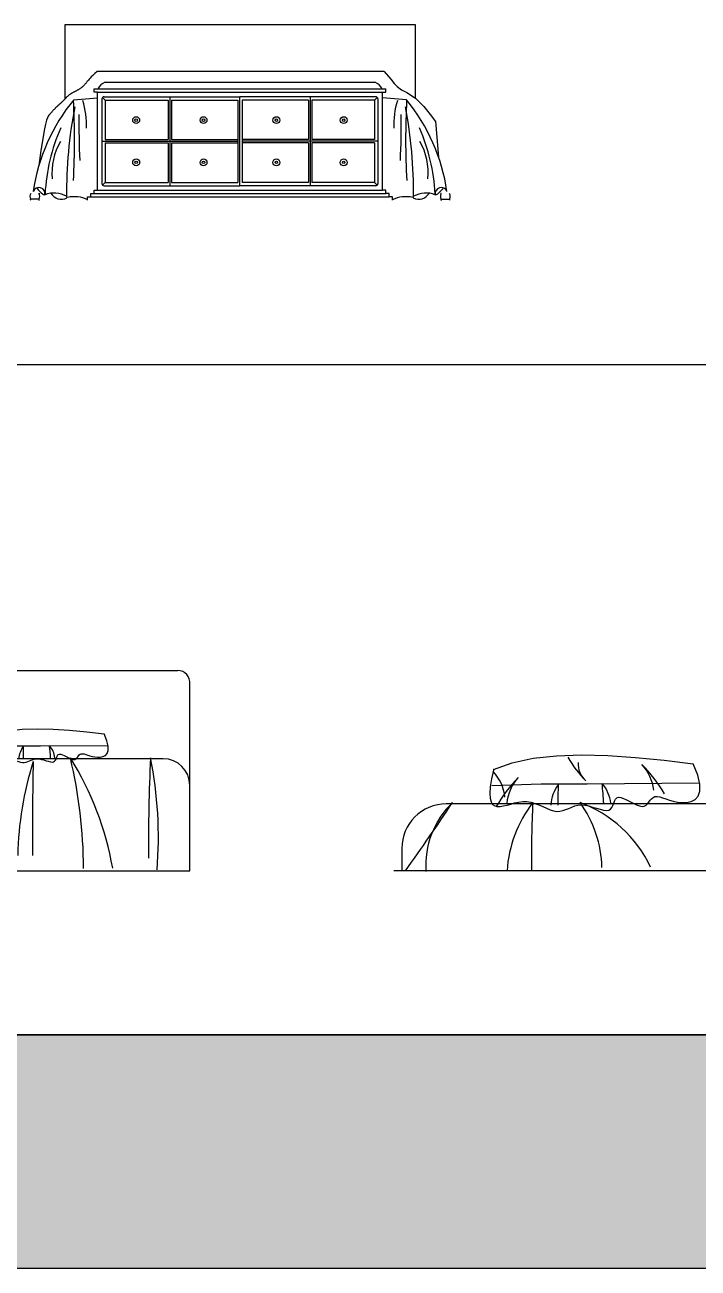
# Model space of a CAD drawing. Header units: millimetres. Extents: x 6388 to 59789, y -18725 to 8137.
# Drawn here: x 35942 to 38967, y -18725 to -13139 of the extents above; entities that cross this region are included whole.
import ezdxf

# ---------------------------------------------------------------- set-up
doc = ezdxf.new("R2010")
doc.units = ezdxf.units.MM
doc.layers.add('www.cad-blocks.net', color=7, linetype='Continuous')

# ---------------------------------------------------------------- blocks, each defined once
blk = doc.blocks.new('A$C34E47AC2')
for p, q in [((1730.2, 788), (154.2, 788)), ((154.2, 788), (154.2, 453.5)), ((1730.2, 458.7), (1730.2, 788)), ((280.6, 560.7), (273.6, 553.9)), ((289.3, 569), (280.6, 560.7)), ((299.9, 579.1), (289.3, 569)), ((1589.3, 579.1), (299.9, 579.1)), ((1589.3, 579.1), (1619.5, 543.6)), ((226.5, 503.6), (224.2, 502)), ((228.8, 505.3), (226.5, 503.6)), ((231.1, 507.1), (228.8, 505.3)), ((233.3, 509), (231.1, 507.1)), ((235.5, 511), (233.3, 509)), ((237.7, 512.9), (235.5, 511)), ((239.7, 514.9), (237.7, 512.9)), ((241.7, 516.9), (239.7, 514.9)), ((243.5, 519), (241.7, 516.9)), ((245.2, 521), (243.5, 519)), ((246.9, 523.1), (245.2, 521)), ((248.6, 525.2), (246.9, 523.1)), ((250.3, 527.4), (248.6, 525.2)), ((252, 529.6), (250.3, 527.4)), ((253.8, 532), (252, 529.6)), ((255.8, 534.5), (253.8, 532)), ((258, 537.2), (255.8, 534.5)), ((260.6, 540.2), (258, 537.2)), ((263.9, 543.9), (260.6, 540.2)), ((268.2, 548.3), (263.9, 543.9)), ((273.6, 553.9), (268.2, 548.3)), ((335.5, 530), (1547.8, 530)), ((1619.5, 543.6), (1635.1, 523.9)), ((1635.1, 523.9), (1647.4, 511.6)), ((1647.4, 511.6), (1667.9, 496)), ((148.1, 447.3), (147.3, 446.6)), ((148.8, 448), (148.1, 447.3)), ((149.5, 448.7), (148.8, 448)), ((150.2, 449.4), (149.5, 448.7)), ((150.8, 450), (150.2, 449.4)), ((151.3, 450.5), (150.8, 450)), ((151.8, 451.1), (151.3, 450.5)), ((152.4, 451.6), (151.8, 451.1)), ((152.9, 452.1), (152.4, 451.6)), ((153.5, 452.7), (152.9, 452.1)), ((154.1, 453.4), (153.5, 452.7)), ((154.8, 454.1), (154.1, 453.4)), ((155.6, 455), (154.8, 454.1)), ((156.6, 456), (155.6, 455)), ((157.7, 457.1), (156.6, 456)), ((158.9, 458.4), (157.7, 457.1)), ((160.2, 459.7), (158.9, 458.4)), ((161.6, 461.1), (160.2, 459.7)), ((163.1, 462.6), (161.6, 461.1)), ((164.6, 464.1), (163.1, 462.6)), ((166.3, 465.7), (164.6, 464.1)), ((168, 467.2), (166.3, 465.7)), ((169.8, 468.8), (168, 467.2)), ((171.6, 470.3), (169.8, 468.8)), ((173.3, 471.9), (171.6, 470.3)), ((175.1, 473.3), (173.3, 471.9)), ((176.9, 474.7), (175.1, 473.3)), ((178.5, 476), (176.9, 474.7)), ((180.2, 477.2), (178.5, 476)), ((181.7, 478.3), (180.2, 477.2)), ((183.1, 479.3), (181.7, 478.3)), ((184.5, 480.1), (183.1, 479.3)), ((185.9, 481), (184.5, 480.1)), ((187.3, 481.8), (185.9, 481)), ((188.7, 482.6), (187.3, 481.8)), ((190.1, 483.3), (188.7, 482.6)), ((191.7, 484.1), (190.1, 483.3)), ((193.3, 485), (191.7, 484.1)), ((195.1, 485.8), (193.3, 485)), ((194.6, 450.9), (301.7, 460.3)), ((196.9, 486.7), (195.1, 485.8)), ((198.8, 487.7), (196.9, 486.7)), ((200.7, 488.6), (198.8, 487.7)), ((202.7, 489.6), (200.7, 488.6)), ((204.8, 490.7), (202.7, 489.6)), ((206.8, 491.7), (204.8, 490.7)), ((208.9, 492.8), (206.8, 491.7)), ((211, 493.9), (208.9, 492.8)), ((213.2, 495.1), (211, 493.9)), ((215.3, 496.3), (213.2, 495.1)), ((217.5, 497.6), (215.3, 496.3)), ((219.7, 499), (217.5, 497.6)), ((221.9, 500.4), (219.7, 499)), ((224.2, 502), (221.9, 500.4)), ((286.7, 485), (286.7, 500)), ((286.7, 500), (303.3, 500)), ((301.7, 485), (286.7, 485)), ((301.7, 485), (1581.7, 485)), ((301.7, 45), (301.7, 485)), ((303.3, 500), (1580.1, 500)), ((321.7, 455), (321.7, 75)), ((336.7, 450), (324.6, 462.1)), ((331.7, 465), (941.7, 465)), ((336.7, 450), (336.7, 272.5)), ((336.7, 450), (619.2, 450)), ((619.2, 450), (619.2, 272.5)), ((626.7, 465), (626.7, 65)), ((634.2, 450), (634.2, 272.5)), ((634.2, 450), (931.7, 450)), ((931.7, 450), (931.7, 80)), ((1551.7, 465), (941.7, 465)), ((941.7, 65), (941.7, 465)), ((1249.2, 450), (951.7, 450)), ((951.7, 450), (951.7, 80)), ((1249.2, 450), (1249.2, 272.5)), ((1256.7, 465), (1256.7, 65)), ((1264.2, 450), (1264.2, 272.5)), ((1546.7, 450), (1264.2, 450)), ((1546.7, 450), (1558.7, 462.1)), ((1546.7, 450), (1546.7, 272.5)), ((1561.7, 455), (1561.7, 75)), ((1580.1, 500), (1596.7, 500)), ((1581.7, 45), (1581.7, 485)), ((1581.7, 485), (1596.7, 485)), ((1689.8, 450.9), (1582.7, 460.3)), ((1596.7, 485), (1596.7, 500)), ((1667.9, 496), (1691.8, 483.7)), ((1691.8, 483.7), (1730.2, 458.7)), ((1730.2, 458.7), (1732.5, 456.5)), ((1732.5, 456.5), (1738.5, 450.7)), ((1738.5, 450.7), (1744.7, 444.4)), ((91.4, 391.2), (89, 388.3)), ((93.7, 393.9), (91.4, 391.2)), ((95.8, 396.3), (93.7, 393.9)), ((97.7, 398.6), (95.8, 396.3)), ((99.6, 400.7), (97.7, 398.6)), ((101.3, 402.7), (99.6, 400.7)), ((103.1, 404.5), (101.3, 402.7)), ((104.7, 406.3), (103.1, 404.5)), ((106.3, 408), (104.7, 406.3)), ((107.9, 409.7), (106.3, 408)), ((109.4, 411.2), (107.9, 409.7)), ((110.8, 412.7), (109.4, 411.2)), ((112.2, 414.1), (110.8, 412.7)), ((113.6, 415.5), (112.2, 414.1)), ((114.9, 416.8), (113.6, 415.5)), ((116.2, 418), (114.9, 416.8)), ((117.4, 419.1), (116.2, 418)), ((118.6, 420.3), (117.4, 419.1)), ((119.8, 421.4), (118.6, 420.3)), ((121, 422.4), (119.8, 421.4)), ((122.1, 423.4), (121, 422.4)), ((123.2, 424.3), (122.1, 423.4)), ((124.2, 425.3), (123.2, 424.3)), ((125.3, 426.2), (124.2, 425.3)), ((126.3, 427.1), (125.3, 426.2)), ((127.3, 427.9), (126.3, 427.1)), ((128.3, 428.8), (127.3, 427.9)), ((129.2, 429.6), (128.3, 428.8)), ((130.2, 430.5), (129.2, 429.6)), ((131.1, 431.3), (130.2, 430.5)), ((132, 432.1), (131.1, 431.3)), ((132.9, 432.9), (132, 432.1)), ((133.9, 433.7), (132.9, 432.9)), ((134.7, 434.5), (133.9, 433.7)), ((135.6, 435.3), (134.7, 434.5)), ((136.5, 436.1), (135.6, 435.3)), ((137.4, 436.9), (136.5, 436.1)), ((138.3, 437.7), (137.4, 436.9)), ((139.1, 438.6), (138.3, 437.7)), ((140, 439.4), (139.1, 438.6)), ((140.8, 440.2), (140, 439.4)), ((141.7, 441), (140.8, 440.2)), ((142.5, 441.8), (141.7, 441)), ((143.3, 442.6), (142.5, 441.8)), ((144.1, 443.4), (143.3, 442.6)), ((145, 444.2), (144.1, 443.4)), ((145.8, 445), (145, 444.2)), ((146.6, 445.8), (145.8, 445)), ((147.3, 446.6), (146.6, 445.8)), ((1744.7, 444.4), (1751.2, 437.9)), ((1751.2, 437.9), (1758.3, 430.6)), ((1758.3, 430.6), (1767.2, 420.9)), ((1767.2, 420.9), (1779.4, 406.3)), ((1779.4, 406.3), (1796.4, 384.8)), ((68.3, 341.2), (62.6, 313.9)), ((73.1, 359.4), (68.3, 341.2)), ((77.1, 370.8), (73.1, 359.4)), ((80.6, 377.5), (77.1, 370.8)), ((83.7, 381.7), (80.6, 377.5)), ((86.5, 385.1), (83.7, 381.7)), ((89, 388.3), (86.5, 385.1)), ((1796.4, 384.8), (1819.6, 354)), ((1819.6, 354), (1834.1, 193.3)), ((62.6, 313.9), (55.8, 275.3)), ((55.8, 275.3), (47.7, 223.3)), ((321.7, 265), (931.7, 265)), ((336.7, 272.5), (619.2, 272.5)), ((336.7, 257.5), (619.2, 257.5)), ((336.7, 257.5), (336.7, 80)), ((619.2, 257.5), (619.2, 80)), ((634.2, 272.5), (931.7, 272.5)), ((634.2, 257.5), (931.7, 257.5)), ((634.2, 257.5), (634.2, 80)), ((1249.2, 272.5), (951.7, 272.5)), ((1561.7, 265), (951.7, 265)), ((1249.2, 257.5), (951.7, 257.5)), ((1249.2, 257.5), (1249.2, 80)), ((1546.7, 272.5), (1264.2, 272.5)), ((1546.7, 257.5), (1264.2, 257.5)), ((1264.2, 257.5), (1264.2, 80)), ((1546.7, 257.5), (1546.7, 80)), ((47.7, 223.3), (38.3, 155.7)), ((336.7, 80), (324.6, 67.9)), ((331.7, 65), (941.7, 65)), ((336.7, 80), (619.2, 80)), ((634.2, 80), (931.7, 80)), ((1551.7, 65), (941.7, 65)), ((1249.2, 80), (951.7, 80)), ((1546.7, 80), (1264.2, 80)), ((1546.7, 80), (1558.7, 67.9)), ((38.5, 5.3), (1.5, 5.3)), ((38.4, 30), (42.2, 30)), ((256.7, 0), (256.7, 15)), ((256.7, 15), (271.7, 15)), ((271.7, 15), (271.7, 30)), ((271.7, 30), (286.7, 30)), ((271.7, 15), (1611.7, 15)), ((286.7, 30), (286.7, 45)), ((286.7, 45), (301.7, 45)), ((286.7, 30), (1596.7, 30)), ((301.7, 45), (1581.7, 45)), ((1596.7, 45), (1581.7, 45)), ((1596.7, 30), (1596.7, 45)), ((1611.7, 30), (1596.7, 30)), ((1611.7, 15), (1611.7, 30)), ((1626.7, 15), (1611.7, 15)), ((1626.7, 0), (1626.7, 15)), ((1846, 30), (1842.2, 30)), ((1845.9, 5.3), (1882.9, 5.3))]:
    blk.add_line(p, q)
for centre, radius in [((475.4, 359.9), 15.5), ((475.4, 359.9), 5.48), ((778, 359.9), 15.5), ((778, 359.9), 5.48), ((1105.4, 359.9), 15.5), ((1105.4, 359.9), 5.48), ((1408, 359.9), 15.5), ((1408, 359.9), 5.48), ((475.4, 170.1), 15.5), ((475.4, 170.1), 5.48), ((778, 170.1), 15.5), ((778, 170.1), 5.48), ((1105.4, 170.1), 15.5), ((1105.4, 170.1), 5.48), ((1408, 170.1), 15.5), ((1408, 170.1), 5.48)]:
    blk.add_circle(centre, radius)
for centre, radius, start, end in [((359.7, 471.8), 63, 112.5202, 153.3893), ((1523.7, 471.8), 63, 26.6107, 67.4798), ((849.4, -84.8), 846, 140.7123, 171.5184), ((-3186.3, 271.5), 3384.8, 356.8978, 3.0222), ((-123.3, 337.7), 375.4, 357.8268, 17.1863), ((331.7, 455), 10, 90, 180), ((1551.7, 455), 10, 0, 90), ((2007.7, 337.7), 375.4, 162.8137, 182.1732), ((5070.7, 271.5), 3384.8, 176.9778, 183.1022), ((1035, -84.8), 846, 8.4816, 39.2877), ((2202.1, 33.9), 2039.5, 169.1054, 180.5858), ((-317.7, 33.9), 2039.5, 359.4142, 10.8946), ((4055.1, 357), 3837.2, 179.5745, 182.6753), ((-2170.7, 357), 3837.2, 357.3247, 0.4255), ((902.3, -12.9), 837.2, 156.1714, 177.1552), ((982.1, -12.9), 837.2, 2.8448, 23.8286), ((375.9, 122.8), 279.1, 149.7247, 185.4258), ((1508.5, 122.8), 279.1, 354.5742, 30.2753), ((38.2, 28.7), 28, 350.3966, 156.1609), ((88.3, 85.6), 65.6, 205.2939, 249.8716), ((331.7, 75), 10, 180, 270), ((1551.7, 75), 10, 270, 0), ((1846.2, 28.7), 28, 23.8391, 189.6034), ((1796.1, 85.6), 65.6, 290.1284, 334.7061), ((20.3, 17.6), 22.5, 146.4785, 213.1239), ((2.6, 2.8), 2.76, 113.4325, 246.5675), ((37.1, 2.8), 2.86, 285.1329, 62.2594), ((19.6, 17.6), 22.5, 326.8761, 33.5215), ((108, -74.8), 107.4, 59.4093, 113.1465), ((139.4, 59.6), 54.8, 209.7392, 297.0623), ((196.8, -126.9), 143, 64.5458, 102.2266), ((1687.6, -126.9), 143, 77.7734, 115.4542), ((1745, 59.6), 54.8, 242.9377, 330.2608), ((1776.4, -74.8), 107.4, 66.8535, 120.5907), ((1864.8, 17.6), 22.5, 146.4785, 213.1239), ((1847.3, 2.8), 2.86, 117.7406, 254.8671), ((1864.1, 17.6), 22.5, 326.8761, 33.5215), ((1881.8, 2.8), 2.76, 293.4325, 66.5675)]:
    blk.add_arc(centre, radius, start, end)
blk = doc.blocks.new('A$C6DD86A94')
for p, q in [((54, 900), (1146, 900)), ((0, 504), (0, 849.7)), ((0, 0), (0, 849.7)), ((1200, 0), (1200, 849.7)), ((277.2, 599.2), (327.3, 617.4)), ((327.3, 617.4), (384.1, 629.6)), ((384.1, 629.6), (446.7, 636.4)), ((446.7, 636.4), (514.2, 638.7)), ((514.2, 638.7), (585.7, 636.9)), ((585.7, 636.9), (660.2, 632)), ((660.2, 632), (737, 624.4)), ((737, 624.4), (815, 615)), ((827.6, 584), (815, 615)), ((272.1, 574.2), (268.5, 552.5)), ((278.4, 600.8), (272.1, 574.2)), ((272.4, 556.4), (405.9, 561.1)), ((405.9, 561.1), (529.8, 561.1)), ((529.8, 561.1), (831.5, 563.4)), ((833.4, 559.6), (827.6, 584)), ((833.4, 541.1), (833.4, 559.6)), ((1080, 504), (120, 504)), ((268.5, 552.5), (267.1, 535.1)), ((267.1, 535.1), (267.9, 521.8)), ((267.9, 521.8), (270.6, 512)), ((270.6, 512), (274.9, 505.4)), ((274.9, 505.4), (280.6, 501.4)), ((304.2, 501.2), (313.6, 503.6)), ((313.6, 503.6), (323.7, 506.3)), ((323.7, 506.3), (334.1, 509.1)), ((334.1, 509.1), (344.9, 511.4)), ((344.9, 511.4), (355.9, 512.8)), ((355.9, 512.8), (367, 512.7)), ((367, 512.7), (377.9, 511)), ((377.9, 511), (388.8, 507.9)), ((388.8, 507.9), (399.4, 503.8)), ((399.4, 503.8), (409.8, 499.4)), ((496.1, 501.1), (504.7, 503.2)), ((504.7, 503.2), (513.9, 504)), ((513.9, 504), (523.7, 503.2)), ((523.7, 503.2), (534, 501.1)), ((598.9, 502.5), (601.1, 508.4)), ((601.1, 508.4), (603.4, 514.2)), ((603.4, 514.2), (605.9, 519.2)), ((605.9, 519.2), (609.3, 522.9)), ((609.3, 522.9), (614, 524.6)), ((614, 524.6), (620.1, 524.1)), ((620.1, 524.1), (627.5, 521.6)), ((627.5, 521.6), (635.7, 517.8)), ((635.7, 517.8), (644.5, 513.2)), ((644.5, 513.2), (653.5, 508.6)), ((653.5, 508.6), (662.2, 504.5)), ((662.2, 504.5), (670.3, 501.4)), ((683.4, 500.8), (688.3, 503.4)), ((688.3, 503.4), (692.5, 507.1)), ((692.5, 507.1), (696.2, 511.7)), ((696.2, 511.7), (699.7, 516.3)), ((699.7, 516.3), (703.4, 520.7)), ((703.4, 520.7), (707.5, 524.2)), ((707.5, 524.2), (712.4, 526.2)), ((712.4, 526.2), (718.3, 526.5)), ((718.3, 526.5), (725.2, 525.3)), ((725.2, 525.3), (733, 523)), ((733, 523), (741.8, 520.1)), ((741.8, 520.1), (751.4, 516.9)), ((751.4, 516.9), (761.9, 514)), ((761.9, 514), (773.1, 511.6)), ((773.1, 511.6), (785.1, 510.4)), ((785.1, 510.4), (797.6, 510.6)), ((797.6, 510.6), (809.8, 513.1)), ((809.8, 513.1), (820.5, 518.5)), ((820.5, 518.5), (828.8, 527.6)), ((828.8, 527.6), (833.4, 541.1)), ((280.6, 501.4), (287.5, 499.7)), ((287.5, 499.7), (295.4, 499.7)), ((295.4, 499.7), (304.2, 501.2)), ((409.8, 499.4), (420, 494.9)), ((420, 494.9), (429.7, 491)), ((429.7, 491), (439.1, 488)), ((439.1, 488), (448, 486.6)), ((448, 486.6), (456.4, 486.9)), ((456.4, 486.9), (464.4, 488.6)), ((464.4, 488.6), (472.2, 491.4)), ((472.2, 491.4), (480, 494.7)), ((480, 494.7), (487.9, 498.1)), ((487.9, 498.1), (496.1, 501.1)), ((534, 501.1), (544.4, 498.2)), ((544.4, 498.2), (554.7, 495.1)), ((554.7, 495.1), (564.4, 492.2)), ((564.4, 492.2), (573.4, 490)), ((573.4, 490), (581.3, 489)), ((581.3, 489), (587.7, 489.7)), ((587.7, 489.7), (592.6, 492.5)), ((592.6, 492.5), (596.2, 497)), ((596.2, 497), (598.9, 502.5)), ((670.3, 501.4), (677.5, 500.1)), ((677.5, 500.1), (683.4, 500.8)), ((0, 0), (1200, 0))]:
    blk.add_line(p, q)
for centre, radius, start, end in [((54.9, 844.9), 55.1, 90.955, 185.0705), ((1145.1, 844.9), 55.1, 354.9295, 89.045), ((679, 263.1), 459.9, 136.7505, 149.2452), ((433, 496.7), 120.6, 137.497, 174.5273), ((-266.7, 470.2), 841.7, 2.5221, 6.2448), ((496.3, 497.8), 97.6, 6.242, 40.9422), ((120, 384), 120, 90, 180), ((529.2, 498.8), 97.6, 142.5074, 177.2076), ((1292.4, 517.2), 841.7, 177.2049, 180.9276), ((-519.4, -229.9), 1394.1, 9.986, 31.936), ((-1505.5, -2.2), 2228.3, 0.3222, 13.2239), ((8487.7, 139.7), 7473.2, 177.17855, 180.63468), ((-767, 149.8), 1825.9, 355.4433, 11.2976), ((1080, 384), 120, 0, 90), ((1152.5, -329.4), 1197.6, 136.7505, 149.2452), ((1704.4, -58.2), 1526.5, 158.9071, 177.8146), ((1916.7, 40.1), 1490.1, 162.38, 178.8821), ((14930.2, 174.3), 14437.2, 178.74249, 180.41736)]:
    blk.add_arc(centre, radius, start, end)
blk = doc.blocks.new('A$C75A66A7E')
for p, q in [((530.5, 487.8), (625.2, 508.1)), ((625.2, 508.1), (729.5, 519.5)), ((729.5, 519.5), (842, 523.3)), ((842, 523.3), (961.1, 520.4)), ((961.1, 520.4), (1085.4, 512.1)), ((1085.4, 512.1), (1213.3, 499.5)), ((449, 460.1), (438.6, 415.8)), ((447, 457.5), (530.5, 487.8)), ((1213.3, 499.5), (1343.4, 483.8)), ((1364.3, 432.2), (1343.4, 483.8)), ((438.6, 415.8), (432.5, 379.6)), ((439.1, 386.1), (661.4, 394)), ((661.4, 394), (867.9, 394)), ((867.9, 394), (1370.8, 397.9)), ((1373.9, 391.6), (1364.3, 432.2)), ((1374, 360.6), (1373.9, 391.6)), ((432.5, 379.6), (430.2, 350.7)), ((430.2, 350.7), (431.5, 328.5)), ((1164.2, 332.4), (1172.4, 335.9)), ((1172.4, 335.9), (1182.2, 336.4)), ((1182.2, 336.4), (1193.6, 334.3)), ((1352.6, 323), (1366.3, 338.2)), ((1366.3, 338.2), (1374, 360.6)), ((1585, 303), (235, 303)), ((431.5, 328.5), (436, 312.2)), ((436, 312.2), (443.1, 301.1)), ((443.1, 301.1), (452.7, 294.5)), ((452.7, 294.5), (464.2, 291.6)), ((464.2, 291.6), (477.4, 291.7)), ((477.4, 291.7), (492, 294.2)), ((492, 294.2), (507.7, 298.1)), ((507.7, 298.1), (524.4, 302.7)), ((524.4, 302.7), (541.9, 307.4)), ((541.9, 307.4), (559.9, 311.2)), ((559.9, 311.2), (578.2, 313.5)), ((578.2, 313.5), (596.6, 313.4)), ((596.6, 313.4), (614.9, 310.5)), ((614.9, 310.5), (632.9, 305.3)), ((632.9, 305.3), (650.7, 298.5)), ((650.7, 298.5), (668.1, 291.1)), ((668.1, 291.1), (684.9, 283.7)), ((684.9, 283.7), (701.2, 277.1)), ((772.1, 277.8), (785, 283.3)), ((785, 283.3), (798.2, 289)), ((798.2, 289), (811.8, 293.9)), ((811.8, 293.9), (826.2, 297.5)), ((826.2, 297.5), (841.5, 298.9)), ((841.5, 298.9), (857.9, 297.5)), ((857.9, 297.5), (875, 294)), ((875, 294), (892.4, 289.2)), ((892.4, 289.2), (909.5, 284)), ((909.5, 284), (925.7, 279.1)), ((964.6, 275.1), (972.7, 279.7)), ((972.7, 279.7), (978.7, 287.1)), ((978.7, 287.1), (983.2, 296.3)), ((983.2, 296.3), (986.9, 306.1)), ((986.9, 306.1), (990.6, 315.8)), ((990.6, 315.8), (994.9, 324.1)), ((994.9, 324.1), (1000.6, 330.3)), ((1000.6, 330.3), (1008.3, 333.2)), ((1008.3, 333.2), (1018.5, 332.3)), ((1018.5, 332.3), (1030.8, 328.1)), ((1030.8, 328.1), (1044.6, 321.8)), ((1044.6, 321.8), (1059.2, 314.2)), ((1059.2, 314.2), (1074.1, 306.5)), ((1074.1, 306.5), (1088.7, 299.6)), ((1088.7, 299.6), (1102.2, 294.5)), ((1102.2, 294.5), (1114.2, 292.2)), ((1114.2, 292.2), (1124, 293.5)), ((1124, 293.5), (1132.2, 297.8)), ((1132.2, 297.8), (1139.1, 304.1)), ((1139.1, 304.1), (1145.3, 311.6)), ((1145.3, 311.6), (1151.2, 319.4)), ((1151.2, 319.4), (1157.3, 326.6)), ((1157.3, 326.6), (1164.2, 332.4)), ((1193.6, 334.3), (1206.7, 330.5)), ((1206.7, 330.5), (1221.3, 325.6)), ((1221.3, 325.6), (1237.3, 320.4)), ((1237.3, 320.4), (1254.8, 315.4)), ((1254.8, 315.4), (1273.5, 311.5)), ((1273.5, 311.5), (1293.5, 309.4)), ((1293.5, 309.4), (1314.4, 309.9)), ((1314.4, 309.9), (1334.7, 314)), ((1334.7, 314), (1352.6, 323)), ((701.2, 277.1), (716.8, 272.2)), ((716.8, 272.2), (731.6, 269.8)), ((731.6, 269.8), (745.6, 270.3)), ((745.6, 270.3), (759, 273.2)), ((759, 273.2), (772.1, 277.8)), ((925.7, 279.1), (940.7, 275.4)), ((940.7, 275.4), (953.8, 273.8)), ((953.8, 273.8), (964.6, 275.1)), ((35, 103), (35, 3)), ((1735, 103), (1735, 3)), ((1770, 3), (0, 3))]:
    blk.add_line(p, q)
for centre, radius, start, end in [((1208.9, 756.1), 492.2, 209.6329, 225.229), ((298.6, 311.4), 201, 6.3041, 43.3344), ((929.7, 484.5), 103, 177.1401, 229.0845), ((967.4, 342.6), 201, 6.3041, 43.3344), ((563, -52.6), 766.5, 31.5862, 44.0809), ((1116.7, -102.6), 766.5, 136.7505, 149.2452), ((706.6, 286.7), 201, 137.497, 174.5273), ((-459.4, 242.6), 1402.8, 2.5221, 6.2448), ((812.1, 288.5), 162.7, 6.242, 40.9422), ((867, 290.2), 162.7, 142.5074, 177.2076), ((2139.1, 320.8), 1402.8, 177.2049, 180.9276), ((235, 103), 200, 90, 180), ((-9191.7, 6619), 11366.8, 324.4059, 326.28023), ((533.1, 26.8), 390.7, 133.7726, 183.9264), ((1071.5, -35), 565, 142.5074, 176.1388), ((5488.3, 71.4), 4870.9, 177.2049, 180.8038), ((418.7, 5.7), 515.7, 1.2737, 36.0116), ((643.7, -219.1), 561.9, 25.153, 70.0063), ((2494.8, 134.2), 1019, 170.1257, 182.214), ((1135.3, 96.1), 414.4, 347.7194, 30.9031), ((1576.7, 140.6), 162.7, 346.6516, 87.0882)]:
    blk.add_arc(centre, radius, start, end)
blk = doc.blocks.new('FORMAT')
at = {"true_color": 0x546d8e}
h = blk.add_hatch(color=155, dxfattribs=at)
h.set_gradient(color1=(68, 68, 68), color2=(84, 109, 142), tint=1)
h.paths.add_polyline_path([(59789.4, -18724.9), (59789.4, -17676.9), (10116.5, -17676.9), (10116.5, -18724.9)])
h.paths.add_polyline_path([(45164.9, -18390.5), (59402.3, -18390.5), (59402.3, -17929.8), (45164.9, -17929.8)], flags=24)
at = {"color": 155, "true_color": 0x546d8e}
for p, q in [((10116.5, -14664.9), (59789.4, -14664.9)), ((59789.4, -17676.9), (10116.5, -17676.9)), ((10116.5, -17676.9), (59789.4, -17676.9)), ((10116.5, -18724.9), (59789.4, -18724.9))]:
    blk.add_line(p, q, dxfattribs=at)
blk.add_line((10116.5, -17676.9), (59789.4, -17676.9))

msp = doc.modelspace()

# ---------------------------------------------------------------- block references
for name, p in [('A$C34E47AC2', (35966.7, -13926.6)), ('A$C6DD86A94', (35483.1, -16939.8)), ('A$C75A66A7E', (37600.4, -16942.2))]:
    msp.add_blockref(name, p)
at = {"layer": 'www.cad-blocks.net'}
msp.add_blockref('FORMAT', (0, 0), dxfattribs=at)

doc.saveas('drawing.dxf')
